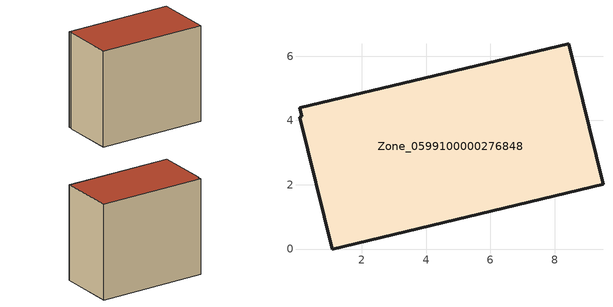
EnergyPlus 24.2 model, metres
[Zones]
Zone_0599100000276848
 floor ground (C_G): 0.13,4.13 0.06,4.39 8.44,6.38 9.5,2.02 1.07,0 0.07,4.09 z0
 wall outside (C_F): 9.5,2.02 8.44,6.38 0.06,4.39 0.13,4.13 0.07,4.09 1.07,0 9.5,2.02 z0:7.67
 roof outside (C_R): 0.06,4.39 0.13,4.13 0.07,4.09 1.07,0 9.5,2.02 8.44,6.38 z7.67
[BUILDING]
Pand.0599100000276848: North Axis=0; Terrain=City; Loads Convergence Tolerance Value=0.04; Temperature Convergence Tolerance Value=0.4; Solar Distribution=FullExterior; Maximum Number of Warmup Days=25; Minimum Number of Warmup Days=1
[Site:Location]
Rotterdam.The.Hague.AP_ZH_NLD Design_Conditions: Latitude=51.96; Longitude=4.45; Time Zone=1; Elevation=-4.5
[SITE:GROUNDTEMPERATURE:BUILDINGSURFACE]
18, 18, 18, 18, 18, 18, 18, 18, 18, 18, 18, 18
[MATERIAL] Thermal Absorptance=0.9; Solar Absorptance=0.7; Visible Absorptance=0.7
Name | Roughness | Thickness | Conductivity | Density | Specific Heat
G.TI.1946 | MediumSmooth | 0.15 | 1 | 540 | 1210
F.TI.1946 | Rough | 0.3 | 0.857143 | 1920 | 840
R.TI.1946 | MediumRough | 0.2 | 0.1 | 1500 | 1000
[CONSTRUCTION]
C_G: G.TI.1946
C_F: F.TI.1946
C_R: R.TI.1946
[ZONE]
Zone_0599100000276848: Type=1; Multiplier=1; Ceiling Height=Autocalculate; Volume=Autocalculate; Floor Area=autocalculate; Part of Total Floor Area=Yes
[ZONEINFILTRATION:DESIGNFLOWRATE]
Infil_Zone_0599100000276848: Zone or ZoneList or Space or SpaceList=Zone_0599100000276848; Schedule=AlwaysOn; Design Flow Rate Calculation Method=Flow/Area; Flow Rate per Floor Area=0.003; Constant Term Coefficient=1; Temperature Term Coefficient=0; Velocity Term Coefficient=0; Velocity Squared Term Coefficient=0
[HVACTEMPLATE:ZONE:IDEALLOADSAIRSYSTEM]
Zone_0599100000276848: Maximum Heating Supply Air Temperature=50; Minimum Cooling Supply Air Temperature=13; Maximum Heating Supply Air Humidity Ratio=0.0156; Minimum Cooling Supply Air Humidity Ratio=0.0077; Heating Limit=NoLimit; Cooling Limit=NoLimit; Dehumidification Control Type=ConstantSensibleHeatRatio; Cooling Sensible Heat Ratio=0.7; Dehumidification Setpoint=60; Humidification Control Type=None; Humidification Setpoint=30; Outdoor Air Method=None; Outdoor Air Flow Rate per Person=0.00944; Outdoor Air Flow Rate per Zone Floor Area=0; Outdoor Air Flow Rate per Zone=0; Demand Controlled Ventilation Type=None; Outdoor Air Economizer Type=NoEconomizer; Heat Recovery Type=None; Sensible Heat Recovery Effectiveness=0.7; Latent Heat Recovery Effectiveness=0.65
[ZONECONTROL:THERMOSTAT]
ThermostatControl_Zone_0599100000276848: Zone or ZoneList=Zone_0599100000276848; Control Type Schedule=DualSetpointControlType; Control 1=Thermostat_Zone_0599100000276848; Temperature Difference Between Cutout And Setpoint=0
[THERMOSTATSETPOINT:DUALSETPOINT]
Thermostat_Zone_0599100000276848: Heating Setpoint Temperature Schedule=HeatingSetpoint_Zone_0599100000276848; Cooling Setpoint Temperature Schedule=CoolingSetpoint_Zone_0599100000276848
[SCHEDULE:COMPACT]
HeatingSetpoint_Zone_0599100000276848: Through: 12/31, For: AllDays, Until: 24:00, 21
CoolingSetpoint_Zone_0599100000276848: Through: 12/31, For: AllDays, Until: 24:00, 24
DualSetpointControlType: Through: 12/31, For: AllDays, Until: 24:00, 4
AlwaysOn: Through: 12/31, For: AllDays, Until: 24:00, 1
